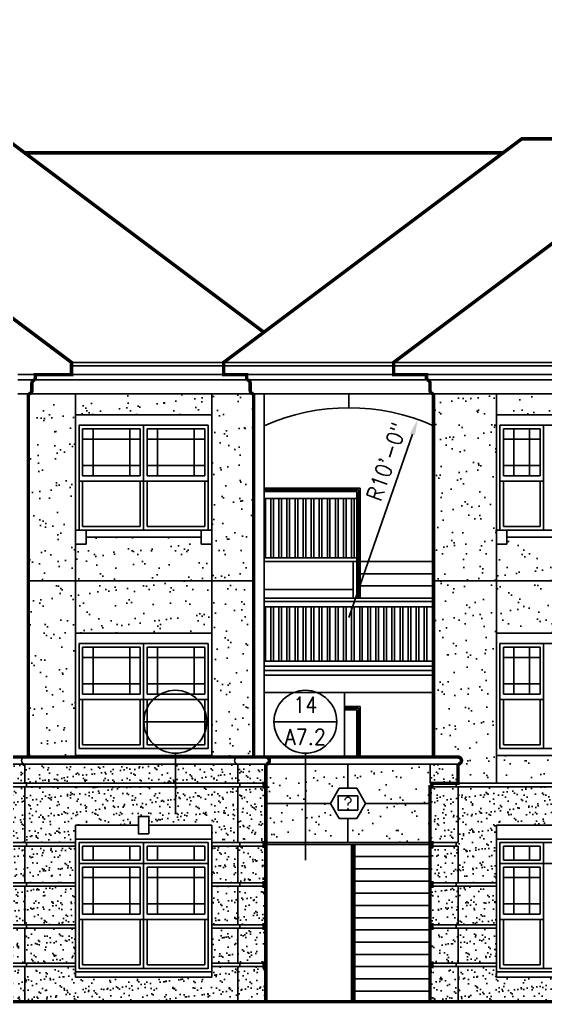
# Model space of a CAD drawing. Header units: inches. Extents: x 495 to 2623, y 393 to 2134.
# Drawn here: x 1063 to 1364, y 1547 to 2110 of the extents above; entities that cross this region are included whole.
import ezdxf
from ezdxf.enums import TextEntityAlignment as Align

# ---------------------------------------------------------------- set-up
doc = ezdxf.new("R2010")
doc.units = ezdxf.units.IN
doc.header["$LTSCALE"] = 0.5
doc.header["$MEASUREMENT"] = 0
for name, color, linetype in [('A-ANNO-DIMS', 7, 'Continuous'), ('A-ANNO-SYMB', 7, 'Continuous'), ('A-ELEV', 2, 'Continuous'), ('A-ELEV-OTLN', 5, 'Continuous'), ('A-ELEV-PATT', 8, 'Continuous'), ('A-GLAZ-FULL', 3, 'Continuous'), ('A-SECT-IDEN', 7, 'Continuous'), ('X-RDME', 1, 'Continuous')]:
    doc.layers.add(name, color=color, linetype=linetype)
doc.styles.add('NOTE', font='romans.shx', dxfattribs={"width": 0.9})
doc.dimstyles.new('STANDARD-96', dxfattribs={"dimscale": 96, "dimtxt": 0.09375, "dimasz": 0.09375, "dimexe": 0.0625, "dimexo": 0.0625, "dimgap": 0.03125, "dimtad": 1, "dimdec": 4, "dimzin": 3, "dimdsep": 46, "dimlunit": 4, "dimtxsty": 'NOTE', "dimcen": 0, "dimadec": 0, "dimazin": 0, "dimtfac": 0.7, "dimtdec": 4, "dimtmove": 2, "dimatfit": 3, "dimfxl": 0, "dimfrac": 1, "dimtolj": 1, "dimtzin": 0, "dimarcsym": 0})

# ---------------------------------------------------------------- blocks, each defined once
blk = doc.blocks.new('SYMB')
at = {"color": 0, "linetype": 'ByBlock', "lineweight": -2}
blk.add_lwpolyline([(-5, 8.66), (-10, 0), (-5, -8.66), (5, -8.66), (10, 0), (5, 8.66)], close=True, dxfattribs=at)
at = {"color": 0, "linetype": 'ByBlock', "lineweight": -2, "style": 'NOTE', "width": 0.9}
blk.add_attdef('SYMB-NO', text='', height=7, dxfattribs=at).set_placement((0, 0), align=Align.MIDDLE_CENTER)
blk = doc.blocks.new('*D8')
at = {"layer": 'A-ANNO-DIMS', "color": 0, "lineweight": -2}
blk.add_line((1251.81, 1767.97), (1288.26, 1872.81), dxfattribs=at)
at = {"layer": 'A-ANNO-DIMS', "color": 0}
blk.add_solid([(1286.84, 1873.31), (1289.67, 1872.32), (1291.21, 1881.32)], dxfattribs=at)
at = {"layer": 'DEFPOINTS', "color": 0}
for p in [(1291.21, 1881.32), (1251.81, 1767.97)]:
    blk.add_point(p, dxfattribs=at)
at = {"layer": 'A-ANNO-DIMS', "color": 0, "insert": (1273.43, 1857.11), "char_height": 9, "attachment_point": 5, "rotation": 70.8307, "style": 'NOTE'}
blk.add_mtext('\\A1;R10\'-0"', dxfattribs=at)
blk = doc.blocks.new('SECT-IDEN')
at = {"color": 0, "linetype": 'ByBlock', "lineweight": -2}
blk.add_line((-18, 0), (18, 0), dxfattribs=at)
blk.add_circle((0, 0), 18, dxfattribs=at)
at = {"color": 0, "linetype": 'ByBlock', "lineweight": -2, "style": 'NOTE', "width": 0.9}
for tag, p in [('SECT-IDEN', (0, 9.67)), ('SECT-SHEET', (0, -8.67))]:
    blk.add_attdef(tag, text='', height=9, dxfattribs=at).set_placement(p, align=Align.MIDDLE_CENTER)

msp = doc.modelspace()

# ---------------------------------------------------------------- hatches: boundary and pattern name
at = {"layer": 'A-ELEV-PATT'}
h = msp.add_hatch(dxfattribs=at)
h.set_pattern_fill('AR-SAND', color=256, scale=8, style=0)
h.paths.add_polyline_path([(1095.30977, 1883.96956), (1095.30977, 1895.96956), (1068.30977, 1895.96956), (1068.30977, 1788.96956), (1095.30977, 1788.96956), (1095.30977, 1809.96956), (1095.30977, 1817.96956)])
h.paths.add_polyline_path([(1173.30977, 1895.96956), (1095.30977, 1895.96956), (1095.30977, 1883.96956), (1173.30977, 1883.96956)])
h.paths.add_polyline_path([(1197.30977, 1895.96956), (1173.30977, 1895.96956), (1173.30977, 1883.96956), (1173.30977, 1813.96956), (1173.30977, 1809.96956), (1173.30977, 1788.96956), (1197.30977, 1788.96956)])
h.paths.add_polyline_path([(1173.30977, 1809.96956), (1167.30977, 1809.96956), (1167.30977, 1813.96956), (1101.30977, 1813.96956), (1101.30977, 1809.96956), (1095.30977, 1809.96956), (1095.30977, 1788.96956), (1173.30977, 1788.96956)])
h = msp.add_hatch(dxfattribs=at)
h.set_pattern_fill('AR-SAND', color=256, scale=8, style=0)
h.paths.add_polyline_path([(1438.30977, 1809.96956), (1432.30977, 1809.96956), (1432.30977, 1813.96956), (1342.30977, 1813.96956), (1342.30977, 1809.96956), (1336.30977, 1809.96956), (1336.30977, 1788.96956), (1438.30977, 1788.96956)])
h.paths.add_polyline_path([(1336.30977, 1809.96956), (1336.30977, 1817.96956), (1336.30977, 1883.96956), (1336.30977, 1895.96956), (1300.30977, 1895.96956), (1300.30977, 1788.96956), (1336.30977, 1788.96956)])
h.paths.add_polyline_path([(1438.30977, 1895.96956), (1336.30977, 1895.96956), (1336.30977, 1883.96956), (1438.30977, 1883.96956)])
h.paths.add_polyline_path([(1469.30977, 1889.96956), (1468.30977, 1889.96956), (1468.30977, 1895.96956), (1438.30977, 1895.96956), (1438.30977, 1883.96956), (1438.30977, 1813.96956), (1438.30977, 1809.96956), (1438.30977, 1788.96956), (1467.30977, 1788.96956), (1467.30977, 1798.96956), (1468.30977, 1798.96956), (1468.30977, 1804.96956), (1469.30977, 1804.96956)])
h = msp.add_hatch(dxfattribs=at)
h.set_pattern_fill('AR-SAND', color=256, scale=8, style=0)
h.paths.add_polyline_path([(1095.30977, 1788.96956), (1068.30977, 1788.96956), (1068.30977, 1687.96956), (1095.30977, 1687.96956), (1095.30977, 1688.96956), (1095.30977, 1758.96956)])
h.paths.add_polyline_path([(1173.30977, 1788.96956), (1095.30977, 1788.96956), (1095.30977, 1758.96956), (1173.30977, 1758.96956)])
h.paths.add_polyline_path([(1197.30977, 1788.96956), (1173.30977, 1788.96956), (1173.30977, 1758.96956), (1173.30977, 1688.96956), (1173.30977, 1687.96956), (1197.30977, 1687.96956)])
h.paths.add_polyline_path([(1173.30977, 1688.96956), (1152.45466, 1688.96956), (1152.45466, 1687.96956), (1173.30977, 1687.96956)])
h.paths.add_polyline_path([(1152.45466, 1688.96956), (1095.30977, 1688.96956), (1095.30977, 1687.96956), (1152.45466, 1687.96956)])
h = msp.add_hatch(dxfattribs=at)
h.set_pattern_fill('AR-SAND', color=256, scale=8, style=0)
h.paths.add_polyline_path([(1336.30977, 1758.96956), (1336.30977, 1788.96956), (1300.30977, 1788.96956), (1300.30977, 1687.96956), (1314.30977, 1687.96956, -1), (1314.30977, 1683.96956), (1314.30977, 1672.96956), (1336.30977, 1672.96956), (1336.30977, 1688.96956)])
h.paths.add_polyline_path([(1438.30977, 1688.96956), (1336.30977, 1688.96956), (1336.30977, 1672.96956), (1438.30977, 1672.96956)])
h.paths.add_polyline_path([(1467.30977, 1718.96956, -1), (1467.30977, 1720.96956), (1468.30977, 1720.96956), (1468.30977, 1726.96956), (1469.30977, 1726.96956), (1469.30977, 1770.96956), (1468.30977, 1770.96956), (1468.30977, 1776.96956), (1469.30977, 1776.96956), (1469.30977, 1788.96956), (1438.30977, 1788.96956), (1438.30977, 1758.96956), (1438.30977, 1688.96956), (1438.30977, 1672.96956), (1467.30977, 1672.96956)])
h.paths.add_polyline_path([(1438.30977, 1788.96956), (1336.30977, 1788.96956), (1336.30977, 1758.96956), (1438.30977, 1758.96956)])
h = msp.add_hatch(dxfattribs=at)
h.set_pattern_fill('AR-SAND', color=256, scale=4, style=0)
h.paths.add_polyline_path([(1066.30977, 1683.96956), (986.30977, 1683.96956), (986.30977, 1672.96956), (1066.30977, 1672.96956)])
h.paths.add_polyline_path([(986.30977, 1683.96956), (902.30977, 1683.96956), (902.30977, 1672.96956), (986.30977, 1672.96956)])
h.paths.add_polyline_path([(1066.30977, 1670.96956), (902.30977, 1670.96956), (902.30977, 1638.96956), (935.30977, 1638.96956), (935.30977, 1640.96956), (935.30977, 1648.96956), (983.30977, 1648.96956), (983.30977, 1653.96956), (989.30977, 1653.96956), (989.30977, 1648.96956), (1037.30977, 1648.96956), (1037.30977, 1640.96956), (1037.30977, 1638.96956), (1066.30977, 1638.96956)])
h.paths.add_polyline_path([(1066.30977, 1636.96956), (1037.30977, 1636.96956), (1037.30977, 1615.96956), (1066.30977, 1615.96956)])
h.paths.add_polyline_path([(1066.30977, 1613.96956), (1037.30977, 1613.96956), (1037.30977, 1591.96956), (1066.30977, 1591.96956)])
h.paths.add_polyline_path([(1066.30977, 1589.96956), (1037.30977, 1589.96956), (1037.30977, 1569.96956), (1066.30977, 1569.96956)])
h.paths.add_polyline_path([(1066.30977, 1567.96956), (1037.30977, 1567.96956), (1037.30977, 1564.96956), (1037.30977, 1561.96956), (935.30977, 1561.96956), (935.30977, 1564.96956), (935.30977, 1567.96956), (902.30977, 1567.96956), (902.30977, 1547.96956), (1066.30977, 1547.96956)])
h.paths.add_polyline_path([(935.30977, 1589.96956), (902.30977, 1589.96956), (902.30977, 1569.96956), (935.30977, 1569.96956)])
h.paths.add_polyline_path([(935.30977, 1613.96956), (902.30977, 1613.96956), (902.30977, 1591.96956), (935.30977, 1591.96956)])
h.paths.add_polyline_path([(935.30977, 1636.96956), (902.30977, 1636.96956), (902.30977, 1615.96956), (935.30977, 1615.96956)])
h = msp.add_hatch(dxfattribs=at)
h.set_pattern_fill('AR-SAND', color=256, scale=4, style=0)
h.paths.add_polyline_path([(1188.30977, 1567.96956), (1173.30977, 1567.96956), (1173.30977, 1564.96956), (1173.30977, 1561.96956), (1095.30977, 1561.96956), (1095.30977, 1564.96956), (1095.30977, 1567.96956), (1066.30977, 1567.96956), (1066.30977, 1547.96956), (1188.30977, 1547.96956)])
h.paths.add_polyline_path([(1188.30977, 1589.96956), (1173.30977, 1589.96956), (1173.30977, 1569.96956), (1188.30977, 1569.96956)])
h.paths.add_polyline_path([(1188.30977, 1613.96956), (1173.30977, 1613.96956), (1173.30977, 1591.96956), (1188.30977, 1591.96956)])
h.paths.add_polyline_path([(1188.30977, 1636.96956), (1173.30977, 1636.96956), (1173.30977, 1615.96956), (1188.30977, 1615.96956)])
h.paths.add_polyline_path([(1188.30977, 1670.96956), (1066.30977, 1670.96956), (1066.30977, 1638.96956), (1095.30977, 1638.96956), (1095.30977, 1640.96956), (1095.30977, 1648.96956), (1131.30977, 1648.96956), (1131.30977, 1653.96956), (1137.30977, 1653.96956), (1137.30977, 1648.96956), (1173.30977, 1648.96956), (1173.30977, 1640.96956), (1173.30977, 1638.96956), (1188.30977, 1638.96956)])
h.paths.add_polyline_path([(1188.30977, 1683.96956), (1152.45466, 1683.96956), (1152.45466, 1672.96956), (1188.30977, 1672.96956)])
h.paths.add_polyline_path([(1152.45466, 1683.96956), (1066.30977, 1683.96956), (1066.30977, 1672.96956), (1152.45466, 1672.96956)])
h.paths.add_polyline_path([(1095.30977, 1636.96956), (1066.30977, 1636.96956), (1066.30977, 1615.96956), (1095.30977, 1615.96956)])
h.paths.add_polyline_path([(1095.30977, 1613.96956), (1066.30977, 1613.96956), (1066.30977, 1591.96956), (1095.30977, 1591.96956)])
h.paths.add_polyline_path([(1095.30977, 1589.96956), (1066.30977, 1589.96956), (1066.30977, 1569.96956), (1095.30977, 1569.96956)])
h = msp.add_hatch(dxfattribs=at)
h.set_pattern_fill('AR-SAND', color=256, scale=4, style=0)
h.paths.add_polyline_path([(1204.30977, 1683.96956), (1188.30977, 1683.96956), (1188.30977, 1672.96956), (1204.30977, 1672.96956)])
h.paths.add_polyline_path([(1204.30977, 1670.96956), (1188.30977, 1670.96956), (1188.30977, 1638.96956), (1204.30977, 1638.96956)])
h.paths.add_polyline_path([(1204.30977, 1636.96956), (1188.30977, 1636.96956), (1188.30977, 1615.96956), (1204.30977, 1615.96956)])
h.paths.add_polyline_path([(1204.30977, 1613.96956), (1188.30977, 1613.96956), (1188.30977, 1591.96956), (1204.30977, 1591.96956)])
h.paths.add_polyline_path([(1204.30977, 1589.96956), (1188.30977, 1589.96956), (1188.30977, 1569.96956), (1204.30977, 1569.96956)])
h.paths.add_polyline_path([(1204.30977, 1567.96956), (1188.30977, 1567.96956), (1188.30977, 1547.96956), (1204.30977, 1547.96956)])
h = msp.add_hatch(dxfattribs=at)
h.set_pattern_fill('AR-SAND', color=256, scale=8, style=0)
h.paths.add_polyline_path([(1251.30977, 1683.96956), (1226.90811, 1683.96956), (1226.90811, 1661.46956), (1241.30977, 1661.46956), (1246.30977, 1670.12981), (1251.30977, 1670.12981)])
h.paths.add_polyline_path([(1241.30977, 1661.46956), (1226.90811, 1661.46956), (1226.90811, 1638.96956), (1251.30977, 1638.96956), (1251.30977, 1652.8093), (1246.30977, 1652.8093)])
h.paths.add_polyline_path([(1226.90811, 1661.46956), (1204.30977, 1661.46956), (1204.30977, 1638.96956), (1226.90811, 1638.96956)])
h.paths.add_polyline_path([(1226.90811, 1683.96956), (1204.30977, 1683.96956), (1204.30977, 1672.96956), (1203.30977, 1672.96956), (1203.30977, 1670.96956), (1204.30977, 1670.96956), (1204.30977, 1661.46956), (1226.90811, 1661.46956)])
h.paths.add_polyline_path([(1298.30977, 1683.96956), (1251.30977, 1683.96956), (1251.30977, 1670.12981), (1256.30977, 1670.12981), (1261.30977, 1661.46956), (1298.30977, 1661.46956), (1298.30977, 1670.96956), (1299.30977, 1670.96956), (1299.30977, 1672.96956), (1298.30977, 1672.96956)])
h.paths.add_polyline_path([(1298.30977, 1661.46956), (1261.30977, 1661.46956), (1256.30977, 1652.8093), (1251.30977, 1652.8093), (1251.30977, 1638.96956), (1298.30977, 1638.96956)])
h = msp.add_hatch(dxfattribs=at)
h.set_pattern_fill('AR-SAND', color=256, scale=4, style=0)
h.paths.add_polyline_path([(1314.30977, 1683.96956), (1298.30977, 1683.96956), (1298.30977, 1672.96956), (1314.30977, 1672.96956)])
h.paths.add_polyline_path([(1314.30977, 1670.96956), (1298.30977, 1670.96956), (1298.30977, 1638.96956), (1314.30977, 1638.96956)])
h.paths.add_polyline_path([(1314.30977, 1636.96956), (1298.30977, 1636.96956), (1298.30977, 1615.96956), (1314.30977, 1615.96956)])
h.paths.add_polyline_path([(1314.30977, 1613.96956), (1298.30977, 1613.96956), (1298.30977, 1591.96956), (1314.30977, 1591.96956)])
h.paths.add_polyline_path([(1314.30977, 1589.96956), (1298.30977, 1589.96956), (1298.30977, 1569.96956), (1314.30977, 1569.96956)])
h.paths.add_polyline_path([(1314.30977, 1567.96956), (1298.30977, 1567.96956), (1298.30977, 1547.96956), (1314.30977, 1547.96956)])
h = msp.add_hatch(dxfattribs=at)
h.set_pattern_fill('AR-SAND', color=256, scale=4, style=0)
h.paths.add_polyline_path([(1336.30977, 1648.96956), (1438.30977, 1648.96956), (1438.30977, 1640.96956), (1438.30977, 1615.96956), (1466.30977, 1615.96956), (1466.30977, 1670.96956), (1314.30977, 1670.96956), (1314.30977, 1638.96956), (1313.30977, 1638.96956), (1313.30977, 1636.96956), (1314.30977, 1636.96956), (1314.30977, 1615.96956), (1336.30977, 1615.96956), (1336.30977, 1640.96956)])
h.paths.add_polyline_path([(1336.30977, 1613.96956), (1314.30977, 1613.96956), (1314.30977, 1591.96956), (1336.30977, 1591.96956)])
h.paths.add_polyline_path([(1336.30977, 1589.96956), (1314.30977, 1589.96956), (1314.30977, 1569.96956), (1336.30977, 1569.96956)])
h.paths.add_polyline_path([(1466.30977, 1567.96956), (1438.30977, 1567.96956), (1438.30977, 1564.96956), (1438.30977, 1561.96956), (1336.30977, 1561.96956), (1336.30977, 1564.96956), (1336.30977, 1567.96956), (1314.30977, 1567.96956), (1314.30977, 1547.96956), (1466.30977, 1547.96956), (1466.30977, 1548.96956)])
h.paths.add_polyline_path([(1466.30977, 1589.96956), (1438.30977, 1589.96956), (1438.30977, 1569.96956), (1466.30977, 1569.96956)])
h.paths.add_polyline_path([(1466.30977, 1613.96956), (1438.30977, 1613.96956), (1438.30977, 1591.96956), (1466.30977, 1591.96956)])

# ---------------------------------------------------------------- linework, layer by layer
at = {"layer": 'A-ELEV'}
for p, q in [((2104.64311, 1913.96956), (1092.97644, 1913.96956)), ((2104.64311, 1911.96956), (1092.97644, 1911.96956)), ((1072.30977, 1906.96956), (1062.30977, 1906.96956)), ((1072.30977, 1903.96956), (1062.30977, 1903.96956)), ((2123.30977, 1903.96956), (1072.30977, 1903.96956)), ((1180.12603, 1906.96956), (1092.97644, 1906.96956)), ((1952.30977, 1906.96956), (1193.30977, 1906.96956)), ((1068.30977, 1895.96956), (1062.30977, 1895.96956)), ((2127.30977, 1895.96956), (1068.30977, 1895.96956)), ((1095.30977, 1883.96956), (1095.30977, 1895.96956)), ((1173.30977, 1883.96956), (1173.30977, 1895.96956)), ((1203.30977, 1895.96956), (1203.30977, 1687.96956)), ((1251.80977, 1887.96956), (1251.80977, 1895.96956)), ((1336.30977, 1883.96956), (1336.30977, 1895.96956)), ((1203.30977, 1841.96956), (1258.30977, 1841.96956)), ((1258.30977, 1841.96956), (1258.30977, 1778.96956)), ((1203.30977, 1840.96956), (1257.30977, 1840.96956)), ((1203.30977, 1839.96956), (1256.30977, 1839.96956)), ((1256.30977, 1839.96956), (1256.30977, 1778.96956)), ((1257.30977, 1840.96956), (1257.30977, 1778.96956)), ((1256.30977, 1835.96956), (1203.30977, 1835.96956)), ((1203.99727, 1835.96956), (1203.99727, 1801.96956)), ((1207.12227, 1835.96956), (1207.12227, 1801.96956)), ((1208.62227, 1835.96956), (1208.62227, 1801.96956)), ((1211.74727, 1835.96956), (1211.74727, 1801.96956)), ((1213.24727, 1835.96956), (1213.24727, 1801.96956)), ((1216.37227, 1835.96956), (1216.37227, 1801.96956)), ((1217.87227, 1835.96956), (1217.87227, 1801.96956)), ((1220.99727, 1835.96956), (1220.99727, 1801.96956)), ((1222.49727, 1835.96956), (1222.49727, 1801.96956)), ((1225.62227, 1835.96956), (1225.62227, 1801.96956)), ((1227.12227, 1835.96956), (1227.12227, 1801.96956)), ((1230.24727, 1835.96956), (1230.24727, 1801.96956)), ((1231.74727, 1835.96956), (1231.74727, 1801.96956)), ((1234.87227, 1835.96956), (1234.87227, 1801.96956)), ((1236.37227, 1835.96956), (1236.37227, 1801.96956)), ((1239.49727, 1835.96956), (1239.49727, 1801.96956)), ((1240.99727, 1835.96956), (1240.99727, 1801.96956)), ((1244.12227, 1835.96956), (1244.12227, 1801.96956)), ((1245.62227, 1835.96956), (1245.62227, 1801.96956)), ((1248.74727, 1835.96956), (1248.74727, 1801.96956)), ((1250.24727, 1835.96956), (1250.24727, 1801.96956)), ((1253.37227, 1835.96956), (1253.37227, 1801.96956)), ((1254.87227, 1835.96956), (1254.87227, 1801.96956)), ((1095.30977, 1809.96956), (1095.30977, 1758.96956)), ((1173.30977, 1809.96956), (1173.30977, 1758.96956)), ((1336.30977, 1809.96956), (1336.30977, 1758.96956)), ((1256.30977, 1801.96956), (1203.30977, 1801.96956)), ((1256.30977, 1799.96956), (1203.30977, 1799.96956)), ((1254.30977, 1799.96956), (1254.30977, 1778.96956)), ((1300.30977, 1799.96956), (1258.30977, 1799.96956)), ((1300.30977, 1792.96956), (1258.30977, 1792.96956)), ((1068.30977, 1788.96956), (1197.30977, 1788.96956)), ((1300.30977, 1785.96956), (1258.30977, 1785.96956)), ((1948.30977, 1788.96956), (1300.30977, 1788.96956)), ((1254.30977, 1783.96956), (1203.30977, 1783.96956)), ((1203.30977, 1778.96956), (1300.30977, 1778.96956)), ((1203.30977, 1776.96956), (1300.30977, 1776.96956)), ((1203.30977, 1773.96956), (1300.30977, 1773.96956)), ((1203.99727, 1773.96956), (1203.99727, 1742.96956)), ((1207.12227, 1773.96956), (1207.12227, 1742.96956)), ((1208.62227, 1773.96956), (1208.62227, 1742.96956)), ((1211.74727, 1773.96956), (1211.74727, 1742.96956)), ((1213.24727, 1773.96956), (1213.24727, 1742.96956)), ((1216.37227, 1773.96956), (1216.37227, 1742.96956)), ((1217.87227, 1773.96956), (1217.87227, 1742.96956)), ((1220.99727, 1773.96956), (1220.99727, 1742.96956)), ((1222.49727, 1773.96956), (1222.49727, 1742.96956)), ((1225.62227, 1773.96956), (1225.62227, 1742.96956)), ((1227.12227, 1773.96956), (1227.12227, 1742.96956)), ((1230.24727, 1773.96956), (1230.24727, 1742.96956)), ((1231.74727, 1773.96956), (1231.74727, 1742.96956)), ((1234.87227, 1773.96956), (1234.87227, 1742.96956)), ((1236.37227, 1773.96956), (1236.37227, 1742.96956)), ((1239.49727, 1773.96956), (1239.49727, 1742.96956)), ((1240.99727, 1773.96956), (1240.99727, 1742.96956)), ((1244.12227, 1773.96956), (1244.12227, 1742.96956)), ((1245.62227, 1773.96956), (1245.62227, 1742.96956)), ((1248.74727, 1773.96956), (1248.74727, 1742.96956)), ((1250.24727, 1773.96956), (1250.24727, 1742.96956)), ((1253.37227, 1773.96956), (1253.37227, 1742.96956)), ((1254.87227, 1773.96956), (1254.87227, 1742.96956)), ((1257.99727, 1773.96956), (1257.99727, 1742.96956)), ((1259.49727, 1773.96956), (1259.49727, 1742.96956)), ((1262.62227, 1773.96956), (1262.62227, 1742.96956)), ((1264.12227, 1773.96956), (1264.12227, 1742.96956)), ((1267.24727, 1773.96956), (1267.24727, 1742.96956)), ((1268.74727, 1773.96956), (1268.74727, 1742.96956)), ((1271.87227, 1773.96956), (1271.87227, 1742.96956)), ((1273.37227, 1773.96956), (1273.37227, 1742.96956)), ((1276.49727, 1773.96956), (1276.49727, 1742.96956)), ((1277.99727, 1773.96956), (1277.99727, 1742.96956)), ((1281.12227, 1773.96956), (1281.12227, 1742.96956)), ((1282.62227, 1773.96956), (1282.62227, 1742.96956)), ((1285.74727, 1773.96956), (1285.74727, 1742.96956)), ((1287.24727, 1773.96956), (1287.24727, 1742.96956)), ((1290.37227, 1773.96956), (1290.37227, 1742.96956)), ((1291.87227, 1773.96956), (1291.87227, 1742.96956)), ((1294.99727, 1773.96956), (1294.99727, 1742.96956)), ((1296.49727, 1773.96956), (1296.49727, 1742.96956)), ((1299.62227, 1773.96956), (1299.62227, 1742.96956)), ((1203.30977, 1742.96956), (1300.30977, 1742.96956)), ((1203.30977, 1739.96956), (1300.30977, 1739.96956)), ((1203.30977, 1737.46956), (1300.30977, 1737.46956)), ((1203.30977, 1734.96956), (1300.30977, 1734.96956)), ((1203.30977, 1724.96956), (1300.30977, 1724.96956)), ((1249.30977, 1724.96956), (1249.30977, 1687.96956)), ((1249.30977, 1716.96956), (1258.30977, 1716.96956)), ((1249.30977, 1715.96956), (1257.30977, 1715.96956)), ((1249.30977, 1714.96956), (1256.30977, 1714.96956)), ((1256.30977, 1714.96956), (1256.30977, 1687.96956)), ((1257.30977, 1715.96956), (1257.30977, 1687.96956)), ((1258.30977, 1716.96956), (1258.30977, 1687.96956)), ((1095.30977, 1688.96956), (1095.30977, 1687.96956)), ((1173.30977, 1688.96956), (1173.30977, 1687.96956)), ((1336.30977, 1688.96956), (1336.30977, 1672.96956)), ((902.30977, 1683.96956), (1314.30977, 1683.96956)), ((1066.30977, 1683.96956), (1066.30977, 1672.96956)), ((1188.30977, 1683.96956), (1188.30977, 1672.96956)), ((1251.30977, 1670.12981), (1251.30977, 1683.96956)), ((1298.30977, 1683.96956), (1298.30977, 1672.96956)), ((890.30977, 1672.96956), (1203.30977, 1672.96956)), ((1067.30977, 1672.96956), (1067.30977, 1670.96956)), ((1189.30977, 1672.96956), (1189.30977, 1670.96956)), ((1313.30977, 1672.96956), (1313.30977, 1670.96956)), ((1615.30977, 1672.96956), (1314.30977, 1672.96956)), ((890.30977, 1670.96956), (1203.30977, 1670.96956)), ((1066.30977, 1670.96956), (1066.30977, 1638.96956)), ((1188.30977, 1670.96956), (1188.30977, 1638.96956)), ((1488.30977, 1670.96956), (1299.30977, 1670.96956)), ((1314.30977, 1670.96956), (1314.30977, 1638.96956)), ((1204.30977, 1661.46956), (1241.30977, 1661.46956)), ((1261.30977, 1661.46956), (1298.30977, 1661.46956)), ((1251.30977, 1638.96956), (1251.30977, 1652.8093)), ((1131.30977, 1648.96956), (1095.30977, 1648.96956)), ((1095.30977, 1648.96956), (1095.30977, 1640.96956)), ((1137.30977, 1648.96956), (1173.30977, 1648.96956)), ((1173.30977, 1648.96956), (1173.30977, 1640.96956)), ((1336.30977, 1648.96956), (1336.30977, 1640.96956)), ((1336.30977, 1648.96956), (1438.30977, 1648.96956)), ((1173.30977, 1640.96956), (1095.30977, 1640.96956)), ((1438.30977, 1640.96956), (1336.30977, 1640.96956)), ((1037.30977, 1638.96956), (1095.30977, 1638.96956)), ((1037.30977, 1636.96956), (1095.30977, 1636.96956)), ((1066.30977, 1636.96956), (1066.30977, 1615.96956)), ((1067.30977, 1638.96956), (1067.30977, 1636.96956)), ((1173.30977, 1638.96956), (1203.30977, 1638.96956)), ((1173.30977, 1636.96956), (1203.30977, 1636.96956)), ((1188.30977, 1636.96956), (1188.30977, 1615.96956)), ((1189.30977, 1638.96956), (1189.30977, 1636.96956)), ((1299.30977, 1637.96956), (1203.30977, 1637.96956)), ((1299.30977, 1638.96956), (1204.30977, 1638.96956)), ((1253.30977, 1637.96956), (1253.30977, 1547.96956)), ((1254.30977, 1637.96956), (1254.30977, 1547.96956)), ((1255.30977, 1637.96956), (1255.30977, 1547.96956)), ((1299.30977, 1638.96956), (1314.30977, 1638.96956)), ((1299.30977, 1636.96956), (1314.30977, 1636.96956)), ((1313.30977, 1638.96956), (1313.30977, 1636.96956)), ((1314.30977, 1636.96956), (1314.30977, 1615.96956)), ((1298.30977, 1630.96956), (1255.30977, 1630.96956)), ((1298.30977, 1623.96956), (1255.30977, 1623.96956)), ((1298.30977, 1616.96956), (1255.30977, 1616.96956)), ((1037.30977, 1615.96956), (1095.30977, 1615.96956)), ((1037.30977, 1613.96956), (1095.30977, 1613.96956)), ((1066.30977, 1613.96956), (1066.30977, 1591.96956)), ((1067.30977, 1615.96956), (1067.30977, 1613.96956)), ((1173.30977, 1615.96956), (1203.30977, 1615.96956)), ((1173.30977, 1613.96956), (1203.30977, 1613.96956)), ((1188.30977, 1613.96956), (1188.30977, 1591.96956)), ((1189.30977, 1615.96956), (1189.30977, 1613.96956)), ((1299.30977, 1615.96956), (1336.30977, 1615.96956)), ((1299.30977, 1613.96956), (1336.30977, 1613.96956)), ((1313.30977, 1615.96956), (1313.30977, 1613.96956)), ((1314.30977, 1613.96956), (1314.30977, 1591.96956)), ((1298.30977, 1609.96956), (1255.30977, 1609.96956)), ((1298.30977, 1602.96956), (1255.30977, 1602.96956)), ((1298.30977, 1595.96956), (1255.30977, 1595.96956)), ((1037.30977, 1591.96956), (1095.30977, 1591.96956)), ((1037.30977, 1589.96956), (1095.30977, 1589.96956)), ((1066.30977, 1589.96956), (1066.30977, 1569.96956)), ((1067.30977, 1591.96956), (1067.30977, 1589.96956)), ((1173.30977, 1591.96956), (1203.30977, 1591.96956)), ((1173.30977, 1589.96956), (1203.30977, 1589.96956)), ((1188.30977, 1589.96956), (1188.30977, 1569.96956)), ((1189.30977, 1591.96956), (1189.30977, 1589.96956)), ((1298.30977, 1588.96956), (1255.30977, 1588.96956)), ((1299.30977, 1591.96956), (1336.30977, 1591.96956)), ((1299.30977, 1589.96956), (1336.30977, 1589.96956)), ((1313.30977, 1591.96956), (1313.30977, 1589.96956)), ((1314.30977, 1589.96956), (1314.30977, 1569.96956)), ((1298.30977, 1581.96956), (1255.30977, 1581.96956)), ((1298.30977, 1574.96956), (1255.30977, 1574.96956)), ((1037.30977, 1569.96956), (1095.30977, 1569.96956)), ((1037.30977, 1567.96956), (1095.30977, 1567.96956)), ((1066.30977, 1567.96956), (1066.30977, 1547.96956)), ((1067.30977, 1569.96956), (1067.30977, 1567.96956)), ((1173.30977, 1569.96956), (1203.30977, 1569.96956)), ((1173.30977, 1567.96956), (1203.30977, 1567.96956)), ((1188.30977, 1567.96956), (1188.30977, 1547.96956)), ((1189.30977, 1569.96956), (1189.30977, 1567.96956)), ((1298.30977, 1567.96956), (1255.30977, 1567.96956)), ((1299.30977, 1569.96956), (1336.30977, 1569.96956)), ((1299.30977, 1567.96956), (1336.30977, 1567.96956)), ((1313.30977, 1569.96956), (1313.30977, 1567.96956)), ((1314.30977, 1567.96956), (1314.30977, 1547.96956)), ((1298.30977, 1560.96956), (1255.30977, 1560.96956)), ((1298.30977, 1553.96956), (1255.30977, 1553.96956))]:
    msp.add_line(p, q, dxfattribs=at)
for points in [[(1137.30977, 1643.96956), (1131.30977, 1643.96956), (1131.30977, 1653.96956), (1137.30977, 1653.96956)], [(1173.30977, 1561.96956), (1095.30977, 1561.96956), (1095.30977, 1564.96956), (1173.30977, 1564.96956)], [(1438.30977, 1561.96956), (1336.30977, 1561.96956), (1336.30977, 1564.96956), (1438.30977, 1564.96956)]]:
    msp.add_lwpolyline(points, close=True, dxfattribs=at)
for centre, radius, start, end in [((1251.80977, 1767.96956), 120, 66.1610833, 113.8389167), ((1066.30977, 1685.96956), 2, 90, 270), ((1188.30977, 1685.96956), 2, 90, 270)]:
    msp.add_arc(centre, radius, start, end, dxfattribs=at)
at = {"layer": 'A-ELEV-OTLN', "const_width": 2}
for points in [[(1203.14311, 1931.23236), (966.16018, 2108.96956), (929.30977, 2081.33175)], [(1340.12603, 2033.96956), (1066.16018, 2033.96956)], [(496.36086, 1547.96956), (2622.01166, 1547.96956)]]:
    msp.add_lwpolyline(points, dxfattribs=at)
for points in [[(1948.30977, 1687.96956), (1948.30977, 1895.96956, 0.414213562), (1950.30977, 1897.96956), (1950.30977, 1901.96956, -0.414213562), (1952.30977, 1903.96956), (1952.30977, 1906.96956), (1971.16018, 1906.96956), (1971.16018, 1913.96956), (1781.82685, 2055.96956), (1466.7927, 2055.96956), (1277.45936, 1913.96956), (1277.45936, 1906.96956), (1296.30977, 1906.96956), (1296.30977, 1903.96956, -0.414213562), (1298.30977, 1901.96956), (1298.30977, 1897.96956, 0.414213562), (1300.30977, 1895.96956), (1300.30977, 1687.96956)], [(1197.30977, 1687.96956), (1197.30977, 1895.96956, -0.414213562), (1195.30977, 1897.96956), (1195.30977, 1901.96956, 0.414213562), (1193.30977, 1903.96956), (1193.30977, 1906.96956), (1180.12603, 1906.96956), (1180.12603, 1913.96956), (1350.7927, 2041.96956), (1448.12603, 2041.96956)], [(1068.30977, 1687.96956), (1068.30977, 1895.96956, 0.414213562), (1070.30977, 1897.96956), (1070.30977, 1901.96956, -0.414213562), (1072.30977, 1903.96956), (1072.30977, 1906.96956), (1092.97644, 1906.96956), (1092.97644, 1913.96956), (986.30977, 1993.96956), (879.64012, 1913.96732), (879.63937, 1906.96956), (900.30977, 1906.96956), (900.30977, 1903.96956, -0.414213562), (902.30977, 1901.96956), (902.30977, 1897.96956, 0.414213562), (904.30977, 1895.96956), (904.30977, 1687.96956)], [(902.30977, 1687.96956), (1314.30977, 1687.96956, -1), (1314.30977, 1683.96956), (1314.30977, 1672.96956), (1298.30977, 1672.96956), (1299.30977, 1672.96956), (1299.30977, 1670.96956), (1298.30977, 1670.96956), (1298.30977, 1638.96956), (1299.30977, 1638.96956), (1299.30977, 1636.96956), (1298.30977, 1636.96956), (1298.30977, 1615.96956), (1299.30977, 1615.96956), (1299.30977, 1613.96956), (1298.30977, 1613.96956), (1298.30977, 1591.96956), (1299.30977, 1591.96956), (1299.30977, 1589.96956), (1298.30977, 1589.96956), (1298.30977, 1569.96956), (1299.30977, 1569.96956), (1299.30977, 1567.96956), (1298.30977, 1567.96956), (1298.30977, 1547.96956)]]:
    msp.add_lwpolyline(points, format="xyb", dxfattribs=at)
at = {"layer": 'A-ELEV-OTLN'}
msp.add_lwpolyline([(1204.30977, 1547.96956, 2, 2, 0), (1204.30977, 1567.96956, 2, 2, 0), (1203.30977, 1567.96956, 2, 2, 0), (1203.30977, 1569.96956, 2, 2, 0), (1204.30977, 1569.96956, 2, 2, 0), (1204.30977, 1589.96956, 2, 2, 0), (1203.30977, 1589.96956, 2, 2, 0), (1203.30977, 1591.96956, 2, 2, 0), (1204.30977, 1591.96956, 2, 2, 0), (1204.30977, 1613.96956, 2, 2, 0), (1203.30977, 1613.96956, 2, 2, 0), (1203.30977, 1615.96956, 2, 2, 0), (1204.30977, 1615.96956, 2, 2, 0), (1204.30977, 1636.96956, 2, 2, 0), (1203.30977, 1636.96956, 2, 2, 0), (1203.30977, 1638.96956, 2, 2, 0), (1204.30977, 1638.96956, 2, 2, 0), (1204.30977, 1670.96956, 2, 2, 0), (1203.30977, 1670.96956, 2, 2, 0), (1203.30977, 1672.96956, 2, 2, 0), (1204.30977, 1672.96956, 2, 2, 0), (1204.30977, 1683.96956, 2, 2, 1), (1204.30977, 1687.96956, 0, 0, 0)], format="xyseb", dxfattribs=at)
at = {"layer": 'A-GLAZ-FULL'}
for p, q in [((1132.30977, 1875.96956), (1099.30977, 1875.96956)), ((1099.30977, 1875.96956), (1099.30977, 1848.96956)), ((1105.30977, 1875.96956), (1105.30977, 1848.96956)), ((1126.30977, 1875.96956), (1126.30977, 1848.96956)), ((1132.30977, 1875.96956), (1132.30977, 1848.96956)), ((1134.30977, 1877.96956), (1134.30977, 1817.96956)), ((1136.30977, 1875.96956), (1136.30977, 1848.96956)), ((1136.30977, 1875.96956), (1169.30977, 1875.96956)), ((1142.30977, 1875.96956), (1142.30977, 1848.96956)), ((1163.30977, 1875.96956), (1163.30977, 1848.96956)), ((1169.30977, 1875.96956), (1169.30977, 1848.96956)), ((1361.30977, 1875.96956), (1340.30977, 1875.96956)), ((1340.30977, 1875.96956), (1340.30977, 1848.96956)), ((1346.30977, 1875.96956), (1346.30977, 1848.96956)), ((1355.30977, 1875.96956), (1355.30977, 1848.96956)), ((1361.30977, 1875.96956), (1361.30977, 1848.96956)), ((1363.30977, 1877.96956), (1363.30977, 1817.96956)), ((1132.30977, 1869.96956), (1099.30977, 1869.96956)), ((1136.30977, 1869.96956), (1169.30977, 1869.96956)), ((1361.30977, 1869.96956), (1340.30977, 1869.96956)), ((1099.30977, 1854.96956), (1132.30977, 1854.96956)), ((1169.30977, 1854.96956), (1136.30977, 1854.96956)), ((1340.30977, 1854.96956), (1361.30977, 1854.96956)), ((1099.30977, 1848.96956), (1132.30977, 1848.96956)), ((1169.30977, 1848.96956), (1136.30977, 1848.96956)), ((1340.30977, 1848.96956), (1361.30977, 1848.96956)), ((1097.30977, 1845.96956), (1134.30977, 1845.96956)), ((1099.30977, 1845.96956), (1099.30977, 1819.96956)), ((1132.30977, 1845.96956), (1132.30977, 1819.96956)), ((1134.30977, 1845.96956), (1171.30977, 1845.96956)), ((1136.30977, 1845.96956), (1136.30977, 1819.96956)), ((1169.30977, 1845.96956), (1169.30977, 1819.96956)), ((1338.30977, 1845.96956), (1363.30977, 1845.96956)), ((1340.30977, 1845.96956), (1340.30977, 1819.96956)), ((1361.30977, 1845.96956), (1361.30977, 1819.96956)), ((1099.30977, 1819.96956), (1132.30977, 1819.96956)), ((1169.30977, 1819.96956), (1136.30977, 1819.96956)), ((1340.30977, 1819.96956), (1361.30977, 1819.96956)), ((1134.30977, 1752.96956), (1134.30977, 1692.96956)), ((1363.30977, 1752.96956), (1363.30977, 1692.96956)), ((1132.30977, 1750.96956), (1099.30977, 1750.96956)), ((1099.30977, 1750.96956), (1099.30977, 1723.96956)), ((1105.30977, 1750.96956), (1105.30977, 1723.96956)), ((1126.30977, 1750.96956), (1126.30977, 1723.96956)), ((1132.30977, 1750.96956), (1132.30977, 1723.96956)), ((1136.30977, 1750.96956), (1136.30977, 1723.96956)), ((1136.30977, 1750.96956), (1169.30977, 1750.96956)), ((1142.30977, 1750.96956), (1142.30977, 1723.96956)), ((1163.30977, 1750.96956), (1163.30977, 1723.96956)), ((1169.30977, 1750.96956), (1169.30977, 1723.96956)), ((1361.30977, 1750.96956), (1340.30977, 1750.96956)), ((1340.30977, 1750.96956), (1340.30977, 1723.96956)), ((1346.30977, 1750.96956), (1346.30977, 1723.96956)), ((1355.30977, 1750.96956), (1355.30977, 1723.96956)), ((1361.30977, 1750.96956), (1361.30977, 1723.96956)), ((1132.30977, 1744.96956), (1099.30977, 1744.96956)), ((1136.30977, 1744.96956), (1169.30977, 1744.96956)), ((1361.30977, 1744.96956), (1340.30977, 1744.96956)), ((1099.30977, 1729.96956), (1132.30977, 1729.96956)), ((1169.30977, 1729.96956), (1136.30977, 1729.96956)), ((1340.30977, 1729.96956), (1361.30977, 1729.96956)), ((1099.30977, 1723.96956), (1132.30977, 1723.96956)), ((1169.30977, 1723.96956), (1136.30977, 1723.96956)), ((1340.30977, 1723.96956), (1361.30977, 1723.96956)), ((1097.30977, 1720.96956), (1134.30977, 1720.96956)), ((1099.30977, 1720.96956), (1099.30977, 1694.96956)), ((1132.30977, 1720.96956), (1132.30977, 1694.96956)), ((1134.30977, 1720.96956), (1171.30977, 1720.96956)), ((1136.30977, 1720.96956), (1136.30977, 1694.96956)), ((1169.30977, 1720.96956), (1169.30977, 1694.96956)), ((1338.30977, 1720.96956), (1363.30977, 1720.96956)), ((1340.30977, 1720.96956), (1340.30977, 1694.96956)), ((1361.30977, 1720.96956), (1361.30977, 1694.96956)), ((1099.30977, 1694.96956), (1132.30977, 1694.96956)), ((1169.30977, 1694.96956), (1136.30977, 1694.96956)), ((1340.30977, 1694.96956), (1361.30977, 1694.96956)), ((1132.30977, 1636.96956), (1099.30977, 1636.96956)), ((1099.30977, 1636.96956), (1099.30977, 1628.96956)), ((1105.30977, 1636.96956), (1105.30977, 1628.96956)), ((1126.30977, 1636.96956), (1126.30977, 1628.96956)), ((1132.30977, 1636.96956), (1132.30977, 1628.96956)), ((1134.30977, 1638.96956), (1134.30977, 1566.96956)), ((1136.30977, 1636.96956), (1169.30977, 1636.96956)), ((1136.30977, 1636.96956), (1136.30977, 1628.96956)), ((1142.30977, 1636.96956), (1142.30977, 1628.96956)), ((1163.30977, 1636.96956), (1163.30977, 1628.96956)), ((1169.30977, 1636.96956), (1169.30977, 1628.96956)), ((1361.30977, 1636.96956), (1340.30977, 1636.96956)), ((1340.30977, 1636.96956), (1340.30977, 1628.96956)), ((1346.30977, 1636.96956), (1346.30977, 1628.96956)), ((1355.30977, 1636.96956), (1355.30977, 1628.96956)), ((1361.30977, 1636.96956), (1361.30977, 1628.96956)), ((1363.30977, 1638.96956), (1363.30977, 1566.96956)), ((1132.30977, 1628.96956), (1099.30977, 1628.96956)), ((1136.30977, 1628.96956), (1169.30977, 1628.96956)), ((1361.30977, 1628.96956), (1340.30977, 1628.96956)), ((1171.30977, 1626.96956), (1097.30977, 1626.96956)), ((1132.30977, 1624.96956), (1099.30977, 1624.96956)), ((1099.30977, 1624.96956), (1099.30977, 1597.96956)), ((1105.30977, 1624.96956), (1105.30977, 1597.96956)), ((1126.30977, 1624.96956), (1126.30977, 1597.96956)), ((1132.30977, 1624.96956), (1132.30977, 1597.96956)), ((1136.30977, 1624.96956), (1136.30977, 1597.96956)), ((1136.30977, 1624.96956), (1169.30977, 1624.96956)), ((1142.30977, 1624.96956), (1142.30977, 1597.96956)), ((1163.30977, 1624.96956), (1163.30977, 1597.96956)), ((1169.30977, 1624.96956), (1169.30977, 1597.96956)), ((1436.30977, 1626.96956), (1338.30977, 1626.96956)), ((1361.30977, 1624.96956), (1340.30977, 1624.96956)), ((1340.30977, 1624.96956), (1340.30977, 1597.96956)), ((1346.30977, 1624.96956), (1346.30977, 1597.96956)), ((1355.30977, 1624.96956), (1355.30977, 1597.96956)), ((1361.30977, 1624.96956), (1361.30977, 1597.96956)), ((1132.30977, 1618.96956), (1099.30977, 1618.96956)), ((1136.30977, 1618.96956), (1169.30977, 1618.96956)), ((1361.30977, 1618.96956), (1340.30977, 1618.96956)), ((1099.30977, 1603.96956), (1132.30977, 1603.96956)), ((1169.30977, 1603.96956), (1136.30977, 1603.96956)), ((1340.30977, 1603.96956), (1361.30977, 1603.96956)), ((1097.30977, 1594.96956), (1134.30977, 1594.96956)), ((1099.30977, 1597.96956), (1132.30977, 1597.96956)), ((1099.30977, 1594.96956), (1099.30977, 1568.96956)), ((1132.30977, 1594.96956), (1132.30977, 1568.96956)), ((1134.30977, 1594.96956), (1171.30977, 1594.96956)), ((1169.30977, 1597.96956), (1136.30977, 1597.96956)), ((1136.30977, 1594.96956), (1136.30977, 1568.96956)), ((1169.30977, 1594.96956), (1169.30977, 1568.96956)), ((1338.30977, 1594.96956), (1363.30977, 1594.96956)), ((1340.30977, 1597.96956), (1361.30977, 1597.96956)), ((1340.30977, 1594.96956), (1340.30977, 1568.96956)), ((1361.30977, 1594.96956), (1361.30977, 1568.96956)), ((1099.30977, 1568.96956), (1132.30977, 1568.96956)), ((1169.30977, 1568.96956), (1136.30977, 1568.96956)), ((1340.30977, 1568.96956), (1361.30977, 1568.96956))]:
    msp.add_line(p, q, dxfattribs=at)
for points in [[(1173.30977, 1813.96956), (1173.30977, 1883.96956), (1095.30977, 1883.96956), (1095.30977, 1813.96956)], [(1438.30977, 1813.96956), (1438.30977, 1883.96956), (1336.30977, 1883.96956), (1336.30977, 1813.96956)], [(1101.30977, 1813.96956), (1167.30977, 1813.96956)], [(1342.30977, 1813.96956), (1432.30977, 1813.96956)]]:
    msp.add_lwpolyline(points, dxfattribs=at)
for points in [[(1171.30977, 1877.96956), (1097.30977, 1877.96956), (1097.30977, 1817.96956), (1171.30977, 1817.96956)], [(1436.30977, 1877.96956), (1338.30977, 1877.96956), (1338.30977, 1817.96956), (1436.30977, 1817.96956)], [(1101.30977, 1809.96956), (1095.30977, 1809.96956), (1095.30977, 1817.96956), (1101.30977, 1817.96956)], [(1173.30977, 1809.96956), (1167.30977, 1809.96956), (1167.30977, 1817.96956), (1173.30977, 1817.96956)], [(1342.30977, 1809.96956), (1336.30977, 1809.96956), (1336.30977, 1817.96956), (1342.30977, 1817.96956)], [(1173.30977, 1758.96956), (1095.30977, 1758.96956), (1095.30977, 1688.96956), (1173.30977, 1688.96956)], [(1438.30977, 1758.96956), (1336.30977, 1758.96956), (1336.30977, 1688.96956), (1438.30977, 1688.96956)], [(1171.30977, 1752.96956), (1097.30977, 1752.96956), (1097.30977, 1692.96956), (1171.30977, 1692.96956)], [(1436.30977, 1752.96956), (1338.30977, 1752.96956), (1338.30977, 1692.96956), (1436.30977, 1692.96956)], [(1173.30977, 1640.96956), (1095.30977, 1640.96956), (1095.30977, 1564.96956), (1173.30977, 1564.96956)], [(1438.30977, 1640.96956), (1336.30977, 1640.96956), (1336.30977, 1564.96956), (1438.30977, 1564.96956)], [(1171.30977, 1638.96956), (1097.30977, 1638.96956), (1097.30977, 1566.96956), (1171.30977, 1566.96956)], [(1436.30977, 1638.96956), (1338.30977, 1638.96956), (1338.30977, 1566.96956), (1436.30977, 1566.96956)]]:
    msp.add_lwpolyline(points, close=True, dxfattribs=at)
at = {"layer": 'A-SECT-IDEN'}
for p, q in [((1152.45466, 1690.20825), (1152.45466, 1655.25424)), ((1226.90811, 1690.20825), (1226.90811, 1628.88488))]:
    msp.add_line(p, q, dxfattribs=at)
at = {"layer": 'X-RDME'}
msp.add_lwpolyline([(1256.92051, 1665.79379), (1245.61694, 1665.79379), (1245.61694, 1657.61985), (1256.92051, 1657.61985)], close=True, dxfattribs=at)

# ---------------------------------------------------------------- block references
at = {"layer": 'A-ANNO-SYMB'}
msp.add_blockref('SYMB', (1251.30977, 1661.46956), dxfattribs=at).add_auto_attribs({'SYMB-NO': '?'})
at = {"layer": 'A-SECT-IDEN'}
msp.add_blockref('SECT-IDEN', (1152.45466, 1708.20825), dxfattribs=at)
msp.add_blockref('SECT-IDEN', (1226.90811, 1708.20825), dxfattribs=at).add_auto_attribs({'SECT-SHEET': 'A7.2', 'SECT-IDEN': '14'})

# ---------------------------------------------------------------- dimensions: what is measured, and where the dimension line sits
at = {"layer": 'A-ANNO-DIMS'}
dim = msp.add_radius_dim(center=(1251.80977, 1767.96956), mpoint=(1291.21299, 1881.31587), dimstyle='STANDARD-96', dxfattribs=at)
dim.commit()
dim.dimension.update_dxf_attribs({"geometry": '*D8', "text_midpoint": (1273.42605, 1857.11397), "dimtype": 164})

doc.saveas('drawing.dxf')
